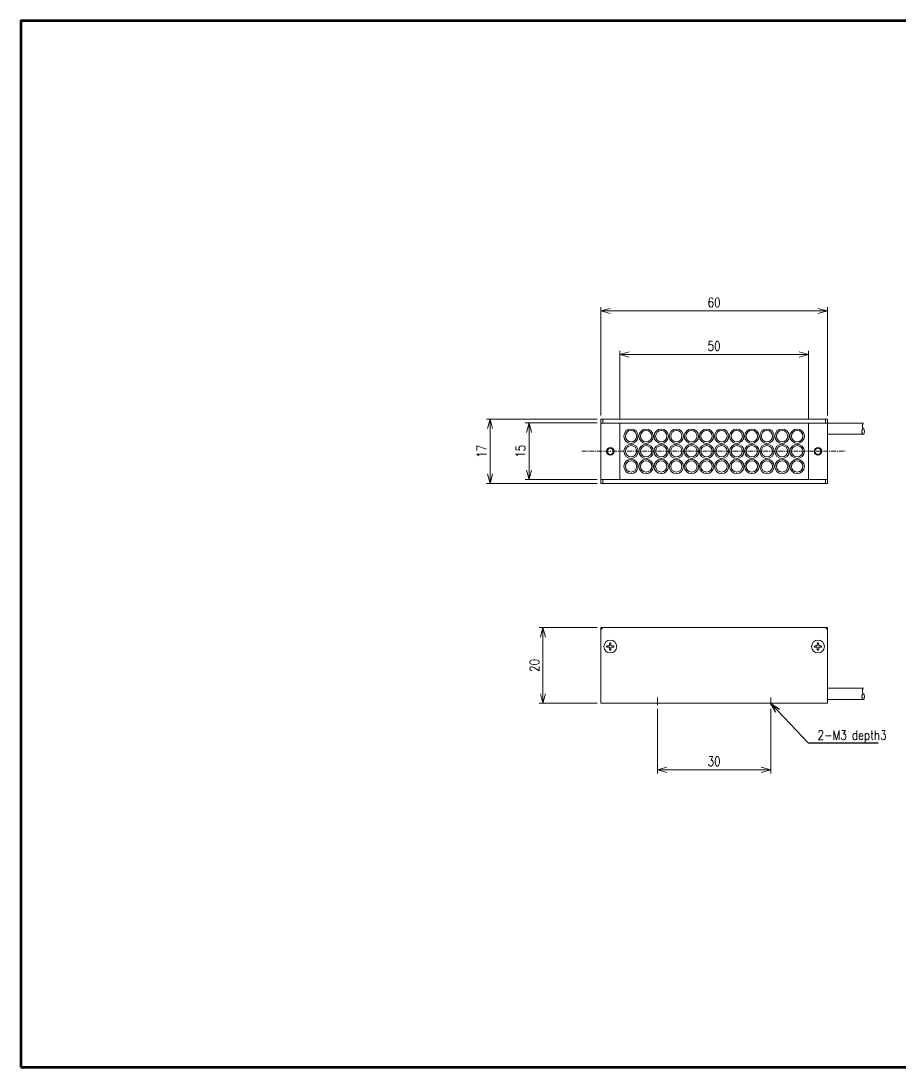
# Model space of a CAD drawing. Header units: millimetres. Extents: x 4 to 387, y 0 to 281.
# Drawn here: x 4 to 236.8, y 4 to 281 of the extents above; entities that cross this region are included whole.
import ezdxf
from ezdxf import colors
from ezdxf.entities.mleader import LeaderData, LeaderLine
from ezdxf.math import Vec2, Vec3

# ---------------------------------------------------------------- set-up
doc = ezdxf.new("R2010")
doc.units = ezdxf.units.MM
doc.linetypes.add('CENTER', pattern=[2, 1.25, -0.25, 0.25, -0.25])
doc.layers.get('0').update_dxf_attribs({"lineweight": 15})
doc.layers.get('Defpoints').update_dxf_attribs({"lineweight": 9})
for name, color, linetype, lineweight in [('2KD_寸法１', 7, 'Continuous', 15), ('2KD_寸法１ @ 1', 7, 'Continuous', 15), ('AUX', 7, 'Continuous', 40)]:
    doc.layers.add(name, color=color, linetype=linetype, lineweight=lineweight)
doc.styles.get("Standard").update_dxf_attribs({"font": 'simplex.shx', "width": 0.8, "bigfont": 'extfont.shx'})
doc.dimstyles.new('KD-STD', dxfattribs={"dimscale": 0, "dimtxt": 2.5, "dimasz": 2.5, "dimexe": 1, "dimexo": 1, "dimgap": 1, "dimtad": 1, "dimdsep": 46, "dimtxsty": 'Standard', "dimblk": 'OPEN30', "dimcen": 0, "dimadec": 0, "dimazin": 0, "dimtfac": 1, "dimtmove": 0, "dimatfit": 3, "dimldrblk": 'OPEN30', "dimfxl": 1, "dimtfill": 1, "dimtolj": 1, "dimtzin": 0, "dimlwd": 15, "dimlwe": 15, "dimarcsym": 0})

# ---------------------------------------------------------------- blocks, each defined once
blk = doc.blocks.new('_Open30')
at = {"lineweight": -2}
for p, q in [((-1, 0.27), (0, 0)), ((0, 0), (-1, -0.27)), ((0, 0), (-1, 0))]:
    blk.add_line(p, q, dxfattribs=at)
blk = doc.blocks.new('*D69')
at = {"layer": '2KD_寸法１', "color": 0, "lineweight": 15}
for p, q in [((156.56, 175.54), (127.25, 175.54)), ((128.25, 161.04), (128.25, 173.04)), ((156.56, 158.54), (127.25, 158.54))]:
    blk.add_line(p, q, dxfattribs=at)
at = {"layer": 'Defpoints', "color": 0}
for p in [(128.25, 175.54), (157.56, 175.54), (157.56, 158.54)]:
    blk.add_point(p, dxfattribs=at)
at = {"layer": '2KD_寸法１', "color": 0, "lineweight": 15, "xscale": 2.5, "yscale": 2.5, "zscale": 2.5}
for p, rotation in [((128.25, 175.54), 90), ((128.25, 158.54), 270)]:
    blk.add_blockref('_Open30', p, dxfattribs=dict(at, rotation=rotation))
at = {"layer": '2KD_寸法１', "color": 0, "insert": (126, 167.04), "char_height": 2.5, "attachment_point": 5, "rotation": 90, "bg_fill": 3, "box_fill_scale": 1.1, "bg_fill_color": 9, "bg_fill_true_color": 13158600, "bg_fill_transparency": 4391042}
blk.add_mtext('\\A1;17', dxfattribs=at)
blk = doc.blocks.new('*D70')
at = {"layer": '2KD_寸法１', "color": 0, "lineweight": 15}
for p, q in [((156.56, 174.54), (137.56, 174.54)), ((138.56, 162.04), (138.56, 172.04)), ((156.56, 159.54), (137.56, 159.54))]:
    blk.add_line(p, q, dxfattribs=at)
at = {"layer": 'Defpoints', "color": 0}
for p in [(138.56, 174.54), (157.56, 174.54), (157.56, 159.54)]:
    blk.add_point(p, dxfattribs=at)
at = {"layer": '2KD_寸法１', "color": 0, "lineweight": 15, "xscale": 2.5, "yscale": 2.5, "zscale": 2.5}
for p, rotation in [((138.56, 174.54), 90), ((138.56, 159.54), 270)]:
    blk.add_blockref('_Open30', p, dxfattribs=dict(at, rotation=rotation))
at = {"layer": '2KD_寸法１', "color": 0, "insert": (136.31, 167.04), "char_height": 2.5, "attachment_point": 5, "rotation": 90, "bg_fill": 3, "box_fill_scale": 1.1, "bg_fill_color": 9, "bg_fill_true_color": 13158600, "bg_fill_transparency": 4392586}
blk.add_mtext('\\A1;15', dxfattribs=at)
blk = doc.blocks.new('*D71')
at = {"layer": '2KD_寸法１', "color": 0, "lineweight": 15}
for p, q in [((157.56, 176.54), (157.56, 205.2)), ((217.56, 176.54), (217.56, 205.2)), ((160.06, 204.2), (215.06, 204.2))]:
    blk.add_line(p, q, dxfattribs=at)
at = {"layer": 'Defpoints', "color": 0}
for p in [(217.56, 204.2), (157.56, 175.54), (217.56, 175.54)]:
    blk.add_point(p, dxfattribs=at)
at = {"layer": '2KD_寸法１', "color": 0, "lineweight": 15, "xscale": 2.5, "yscale": 2.5, "zscale": 2.5, "rotation": 180}
blk.add_blockref('_Open30', (157.56, 204.2), dxfattribs=at)
at = {"layer": '2KD_寸法１', "color": 0, "lineweight": 15, "xscale": 2.5, "yscale": 2.5, "zscale": 2.5}
blk.add_blockref('_Open30', (217.56, 204.2), dxfattribs=at)
at = {"layer": '2KD_寸法１', "color": 0, "insert": (187.56, 206.45), "char_height": 2.5, "attachment_point": 5, "bg_fill": 3, "box_fill_scale": 1.1, "bg_fill_color": 9, "bg_fill_true_color": 13158600, "bg_fill_transparency": 4392698}
blk.add_mtext('\\A1;60', dxfattribs=at)
blk = doc.blocks.new('*D72')
at = {"layer": '2KD_寸法１', "color": 0, "lineweight": 15}
for p, q in [((162.56, 175.54), (162.56, 193.67)), ((165.06, 192.67), (210.06, 192.67)), ((212.56, 175.54), (212.56, 193.67))]:
    blk.add_line(p, q, dxfattribs=at)
at = {"layer": 'Defpoints', "color": 0}
for p in [(212.56, 192.67), (162.56, 174.54), (212.56, 174.54)]:
    blk.add_point(p, dxfattribs=at)
at = {"layer": '2KD_寸法１', "color": 0, "lineweight": 15, "xscale": 2.5, "yscale": 2.5, "zscale": 2.5, "rotation": 180}
blk.add_blockref('_Open30', (162.56, 192.67), dxfattribs=at)
at = {"layer": '2KD_寸法１', "color": 0, "lineweight": 15, "xscale": 2.5, "yscale": 2.5, "zscale": 2.5}
blk.add_blockref('_Open30', (212.56, 192.67), dxfattribs=at)
at = {"layer": '2KD_寸法１', "color": 0, "insert": (187.56, 194.92), "char_height": 2.5, "attachment_point": 5, "bg_fill": 3, "box_fill_scale": 1.1, "bg_fill_color": 9, "bg_fill_true_color": 13158600, "bg_fill_transparency": 4392930}
blk.add_mtext('\\A1;50', dxfattribs=at)
blk = doc.blocks.new('*D73')
at = {"layer": '2KD_寸法１', "color": 0, "lineweight": 15}
for p, q in [((156.56, 120.35), (141.23, 120.35)), ((142.23, 102.85), (142.23, 117.85)), ((156.56, 100.35), (141.23, 100.35))]:
    blk.add_line(p, q, dxfattribs=at)
at = {"layer": 'Defpoints', "color": 0}
for p in [(142.23, 120.35), (157.56, 120.35), (157.56, 100.35)]:
    blk.add_point(p, dxfattribs=at)
at = {"layer": '2KD_寸法１', "color": 0, "lineweight": 15, "xscale": 2.5, "yscale": 2.5, "zscale": 2.5}
for p, rotation in [((142.23, 120.35), 90), ((142.23, 100.35), 270)]:
    blk.add_blockref('_Open30', p, dxfattribs=dict(at, rotation=rotation))
at = {"layer": '2KD_寸法１', "color": 0, "insert": (139.98, 110.35), "char_height": 2.5, "attachment_point": 5, "rotation": 90, "bg_fill": 3, "box_fill_scale": 1.1, "bg_fill_color": 9, "bg_fill_true_color": 13158600, "bg_fill_transparency": 4392506}
blk.add_mtext('\\A1;20', dxfattribs=at)
blk = doc.blocks.new('*D74')
at = {"layer": '2KD_寸法１', "color": 0, "lineweight": 15}
for p, q in [((172.56, 98.85), (172.56, 81.7)), ((202.56, 98.85), (202.56, 81.7)), ((175.06, 82.7), (200.06, 82.7))]:
    blk.add_line(p, q, dxfattribs=at)
at = {"layer": 'Defpoints', "color": 0}
for p in [(172.56, 99.85), (202.56, 99.85), (202.56, 82.7)]:
    blk.add_point(p, dxfattribs=at)
at = {"layer": '2KD_寸法１', "color": 0, "lineweight": 15, "xscale": 2.5, "yscale": 2.5, "zscale": 2.5, "rotation": 180}
blk.add_blockref('_Open30', (172.56, 82.7), dxfattribs=at)
at = {"layer": '2KD_寸法１', "color": 0, "lineweight": 15, "xscale": 2.5, "yscale": 2.5, "zscale": 2.5}
blk.add_blockref('_Open30', (202.56, 82.7), dxfattribs=at)
at = {"layer": '2KD_寸法１', "color": 0, "insert": (187.56, 84.95), "char_height": 2.5, "attachment_point": 5, "bg_fill": 3, "box_fill_scale": 1.1, "bg_fill_color": 9, "bg_fill_true_color": 13158600, "bg_fill_transparency": 4393882}
blk.add_mtext('\\A1;30', dxfattribs=at)
blk = doc.blocks.new('A$C7E6F0F6A')
for p, q in [((-30, 17), (30, 17)), ((-30, 0), (-30, 17)), ((-29.5, 17), (-29.5, 16)), ((29.5, 16), (29.5, 17)), ((30, 17), (30, 0)), ((-30, 16), (25, 16)), ((-30, 16), (-25, 16)), ((-30, 1), (-30, 16)), ((-25, 16), (-25, 1)), ((25, 16), (30, 16)), ((25, 1), (25, 16)), ((30, 16), (30, 1)), ((39.6, 16), (30, 16)), ((39.6, 13), (30, 13)), ((-30, 1), (25, 1)), ((-25, 1), (-30, 1)), ((30, 0), (-30, 0)), ((-29.5, 1), (-29.5, 0)), ((30, 1), (25, 1)), ((29.5, 0), (29.5, 1))]:
    blk.add_line(p, q)
for points in [[(39.55, 13), (39.5151, 13.0028), (39.4805, 13.0114), (39.4465, 13.0255), (39.4132, 13.0452), (39.381, 13.0703), (39.35, 13.1005), (39.3206, 13.1356), (39.2929, 13.1755), (39.2672, 13.2197), (39.2436, 13.2679), (39.2223, 13.3199), (39.2036, 13.375), (39.1875, 13.4331), (39.1741, 13.4935), (39.1636, 13.5559), (39.1561, 13.6197), (39.1515, 13.6846), (39.15, 13.75), (39.1515, 13.8154), (39.1561, 13.8803), (39.1636, 13.9441), (39.1741, 14.0065), (39.1875, 14.0669), (39.2036, 14.125), (39.2223, 14.1801), (39.2436, 14.2321), (39.2672, 14.2803), (39.2929, 14.3245), (39.3206, 14.3644), (39.35, 14.3995), (39.381, 14.4297), (39.4132, 14.4548), (39.4465, 14.4745), (39.4805, 14.4886), (39.5151, 14.4972), (39.55, 14.5)], [(39.55, 14.5), (39.5066, 14.5114), (39.4645, 14.5452), (39.425, 14.6005), (39.3893, 14.6754), (39.3585, 14.7679), (39.3335, 14.875), (39.3151, 14.9935), (39.3038, 15.1197), (39.3, 15.25), (39.3038, 15.3802), (39.3151, 15.5065), (39.3335, 15.625), (39.3585, 15.7321), (39.3893, 15.8245), (39.425, 15.8995), (39.4645, 15.9547), (39.5066, 15.9886), (39.55, 16)], [(39.55, 14.5), (39.5934, 14.4886), (39.6355, 14.4547), (39.675, 14.3995), (39.7107, 14.3245), (39.7415, 14.2321), (39.7665, 14.125), (39.7849, 14.0065), (39.7962, 13.8802), (39.8, 13.75), (39.7962, 13.6197), (39.7849, 13.4935), (39.7665, 13.375), (39.7415, 13.2679), (39.7107, 13.1754), (39.675, 13.1005), (39.6355, 13.0452), (39.5934, 13.0114), (39.55, 13)]]:
    blk.add_lwpolyline(points)
for centre, radius in [((-22, 12.5), 1.9), ((-22, 12.5), 1.5), ((-18, 12.5), 1.9), ((-18, 12.5), 1.5), ((-14, 12.5), 1.9), ((-14, 12.5), 1.5), ((-10, 12.5), 1.9), ((-10, 12.5), 1.5), ((-6, 12.5), 1.9), ((-6, 12.5), 1.5), ((-2, 12.5), 1.9), ((-2, 12.5), 1.5), ((2, 12.5), 1.9), ((2, 12.5), 1.5), ((6, 12.5), 1.9), ((6, 12.5), 1.5), ((10, 12.5), 1.9), ((10, 12.5), 1.5), ((14, 12.5), 1.9), ((14, 12.5), 1.5), ((18, 12.5), 1.9), ((18, 12.5), 1.5), ((22, 12.5), 1.9), ((22, 12.5), 1.5), ((-27.5, 8.5), 1), ((-27.5, 8.5), 0.8), ((-22, 8.5), 1.9), ((-22, 8.5), 1.5), ((-18, 8.5), 1.9), ((-18, 8.5), 1.5), ((-14, 8.5), 1.9), ((-14, 8.5), 1.5), ((-10, 8.5), 1.9), ((-10, 8.5), 1.5), ((-6, 8.5), 1.9), ((-6, 8.5), 1.5), ((-2, 8.5), 1.9), ((-2, 8.5), 1.5), ((2, 8.5), 1.9), ((2, 8.5), 1.5), ((6, 8.5), 1.9), ((6, 8.5), 1.5), ((10, 8.5), 1.9), ((10, 8.5), 1.5), ((14, 8.5), 1.9), ((14, 8.5), 1.5), ((18, 8.5), 1.9), ((18, 8.5), 1.5), ((22, 8.5), 1.9), ((22, 8.5), 1.5), ((27.5, 8.5), 1), ((27.5, 8.5), 0.8), ((-22, 4.5), 1.9), ((-22, 4.5), 1.5), ((-18, 4.5), 1.9), ((-18, 4.5), 1.5), ((-14, 4.5), 1.9), ((-14, 4.5), 1.5), ((-10, 4.5), 1.9), ((-10, 4.5), 1.5), ((-6, 4.5), 1.9), ((-6, 4.5), 1.5), ((-2, 4.5), 1.9), ((-2, 4.5), 1.5), ((2, 4.5), 1.9), ((2, 4.5), 1.5), ((6, 4.5), 1.9), ((6, 4.5), 1.5), ((10, 4.5), 1.9), ((10, 4.5), 1.5), ((14, 4.5), 1.9), ((14, 4.5), 1.5), ((18, 4.5), 1.9), ((18, 4.5), 1.5), ((22, 4.5), 1.9), ((22, 4.5), 1.5)]:
    blk.add_circle(centre, radius)
blk = doc.blocks.new('A$C7E534B3C')
for p, q in [((-29.5, 20.005), (-30, 19.505)), ((-30, 20), (30, 20)), ((-30, 0), (-30, 20)), ((29.5, 20.005), (30, 19.505)), ((30, 20), (30, 0)), ((-27.7935, 15.2005), (-28.0872, 15.2005)), ((-27.7935, 14.8089), (-28.0872, 14.8089)), ((-27.7935, 15.2006), (-27.6956, 15.2985)), ((-27.7935, 14.8089), (-27.6956, 14.711)), ((-27.6956, 15.2985), (-27.6956, 15.5922)), ((-27.6956, 14.711), (-27.6956, 14.4173)), ((-27.304, 15.2985), (-27.304, 15.5922)), ((-27.304, 14.711), (-27.304, 14.4173)), ((-27.206, 15.2006), (-27.3039, 15.2985)), ((-27.206, 14.8089), (-27.3039, 14.711)), ((-27.206, 15.2005), (-26.9123, 15.2005)), ((-27.206, 14.8089), (-26.9123, 14.8089)), ((27.2065, 15.2005), (26.9128, 15.2005)), ((27.2065, 14.8089), (26.9128, 14.8089)), ((27.2065, 15.2006), (27.3044, 15.2985)), ((27.2065, 14.8089), (27.3044, 14.711)), ((27.3044, 15.2985), (27.3044, 15.5922)), ((27.3044, 14.711), (27.3044, 14.4173)), ((27.696, 15.2985), (27.696, 15.5922)), ((27.696, 14.711), (27.696, 14.4173)), ((27.794, 15.2006), (27.6961, 15.2985)), ((27.794, 14.8089), (27.6961, 14.711)), ((27.794, 15.2005), (28.0877, 15.2005)), ((27.794, 14.8089), (28.0877, 14.8089)), ((39.6, 4.005), (30, 4.005)), ((30, 0), (-30, 0)), ((39.6, 1.005), (30, 1.005))]:
    blk.add_line(p, q)
for points in [[(-28.0872, 15.2005), (-28.1213, 15.1998), (-28.1552, 15.1975), (-28.1886, 15.1938), (-28.2211, 15.1887), (-28.2527, 15.1821), (-28.283, 15.1743), (-28.3118, 15.1651), (-28.3389, 15.1547), (-28.3641, 15.1432), (-28.3872, 15.1306), (-28.408, 15.117), (-28.4263, 15.1026), (-28.4421, 15.0875), (-28.4552, 15.0717), (-28.4654, 15.0554), (-28.4728, 15.0387), (-28.4773, 15.0218), (-28.4788, 15.0047), (-28.4773, 14.9876), (-28.4728, 14.9707), (-28.4654, 14.954), (-28.4552, 14.9377), (-28.4421, 14.9219), (-28.4263, 14.9068), (-28.408, 14.8924), (-28.3872, 14.8788), (-28.3641, 14.8662), (-28.3389, 14.8547), (-28.3118, 14.8443), (-28.283, 14.8351), (-28.2527, 14.8273), (-28.2211, 14.8207), (-28.1886, 14.8156), (-28.1552, 14.8119), (-28.1213, 14.8096), (-28.0872, 14.8089)], [(-27.304, 15.5922), (-27.3047, 15.6263), (-27.307, 15.6602), (-27.3107, 15.6936), (-27.3158, 15.7261), (-27.3224, 15.7577), (-27.3302, 15.788), (-27.3394, 15.8168), (-27.3498, 15.8439), (-27.3613, 15.8691), (-27.3739, 15.8922), (-27.3875, 15.913), (-27.4019, 15.9313), (-27.417, 15.9471), (-27.4328, 15.9602), (-27.4491, 15.9704), (-27.4658, 15.9778), (-27.4827, 15.9823), (-27.4998, 15.9838), (-27.5169, 15.9823), (-27.5338, 15.9778), (-27.5505, 15.9704), (-27.5668, 15.9602), (-27.5826, 15.9471), (-27.5977, 15.9313), (-27.6121, 15.913), (-27.6257, 15.8922), (-27.6383, 15.8691), (-27.6498, 15.8439), (-27.6602, 15.8168), (-27.6694, 15.788), (-27.6772, 15.7577), (-27.6838, 15.7261), (-27.6889, 15.6936), (-27.6926, 15.6602), (-27.6949, 15.6263), (-27.6956, 15.5922)], [(-27.6956, 14.4173), (-27.6949, 14.3832), (-27.6926, 14.3493), (-27.6889, 14.3159), (-27.6838, 14.2834), (-27.6772, 14.2518), (-27.6694, 14.2215), (-27.6602, 14.1927), (-27.6498, 14.1656), (-27.6383, 14.1404), (-27.6257, 14.1173), (-27.6121, 14.0965), (-27.5977, 14.0782), (-27.5826, 14.0624), (-27.5668, 14.0493), (-27.5505, 14.0391), (-27.5338, 14.0317), (-27.5169, 14.0272), (-27.4998, 14.0257), (-27.4827, 14.0272), (-27.4658, 14.0317), (-27.4491, 14.0391), (-27.4328, 14.0493), (-27.417, 14.0624), (-27.4019, 14.0782), (-27.3875, 14.0965), (-27.3739, 14.1173), (-27.3613, 14.1404), (-27.3498, 14.1656), (-27.3394, 14.1927), (-27.3302, 14.2215), (-27.3224, 14.2518), (-27.3158, 14.2834), (-27.3107, 14.3159), (-27.307, 14.3493), (-27.3047, 14.3832), (-27.304, 14.4173)], [(-26.9123, 14.8089), (-26.8782, 14.8096), (-26.8443, 14.8119), (-26.8109, 14.8156), (-26.7784, 14.8207), (-26.7468, 14.8273), (-26.7165, 14.8351), (-26.6877, 14.8443), (-26.6606, 14.8547), (-26.6354, 14.8662), (-26.6123, 14.8788), (-26.5915, 14.8924), (-26.5732, 14.9068), (-26.5574, 14.9219), (-26.5443, 14.9377), (-26.5341, 14.954), (-26.5267, 14.9707), (-26.5222, 14.9876), (-26.5207, 15.0047), (-26.5222, 15.0218), (-26.5267, 15.0387), (-26.5341, 15.0554), (-26.5443, 15.0717), (-26.5574, 15.0875), (-26.5732, 15.1026), (-26.5915, 15.117), (-26.6123, 15.1306), (-26.6354, 15.1432), (-26.6606, 15.1547), (-26.6877, 15.1651), (-26.7165, 15.1743), (-26.7468, 15.1821), (-26.7784, 15.1887), (-26.8109, 15.1938), (-26.8443, 15.1975), (-26.8782, 15.1998), (-26.9123, 15.2005)], [(26.9128, 15.2005), (26.8787, 15.1998), (26.8448, 15.1975), (26.8114, 15.1938), (26.7789, 15.1887), (26.7473, 15.1821), (26.717, 15.1743), (26.6882, 15.1651), (26.6611, 15.1547), (26.6359, 15.1432), (26.6128, 15.1306), (26.592, 15.117), (26.5737, 15.1026), (26.5579, 15.0875), (26.5448, 15.0717), (26.5346, 15.0554), (26.5272, 15.0387), (26.5227, 15.0218), (26.5212, 15.0047), (26.5227, 14.9876), (26.5272, 14.9707), (26.5346, 14.954), (26.5448, 14.9377), (26.5579, 14.9219), (26.5737, 14.9068), (26.592, 14.8924), (26.6128, 14.8788), (26.6359, 14.8662), (26.6611, 14.8547), (26.6882, 14.8443), (26.717, 14.8351), (26.7473, 14.8273), (26.7789, 14.8207), (26.8114, 14.8156), (26.8448, 14.8119), (26.8787, 14.8096), (26.9128, 14.8089)], [(27.696, 15.5922), (27.6953, 15.6263), (27.693, 15.6602), (27.6893, 15.6936), (27.6842, 15.7261), (27.6776, 15.7577), (27.6698, 15.788), (27.6606, 15.8168), (27.6502, 15.8439), (27.6387, 15.8691), (27.6261, 15.8922), (27.6125, 15.913), (27.5981, 15.9313), (27.583, 15.9471), (27.5672, 15.9602), (27.5509, 15.9704), (27.5342, 15.9778), (27.5173, 15.9823), (27.5002, 15.9838), (27.4831, 15.9823), (27.4662, 15.9778), (27.4495, 15.9704), (27.4332, 15.9602), (27.4174, 15.9471), (27.4023, 15.9313), (27.3879, 15.913), (27.3743, 15.8922), (27.3617, 15.8691), (27.3502, 15.8439), (27.3398, 15.8168), (27.3306, 15.788), (27.3228, 15.7577), (27.3162, 15.7261), (27.3111, 15.6936), (27.3074, 15.6602), (27.3051, 15.6263), (27.3044, 15.5922)], [(27.3044, 14.4173), (27.3051, 14.3832), (27.3074, 14.3493), (27.3111, 14.3159), (27.3162, 14.2834), (27.3228, 14.2518), (27.3306, 14.2215), (27.3398, 14.1927), (27.3502, 14.1656), (27.3617, 14.1404), (27.3743, 14.1173), (27.3879, 14.0965), (27.4023, 14.0782), (27.4174, 14.0624), (27.4332, 14.0493), (27.4495, 14.0391), (27.4662, 14.0317), (27.4831, 14.0272), (27.5002, 14.0257), (27.5173, 14.0272), (27.5342, 14.0317), (27.5509, 14.0391), (27.5672, 14.0493), (27.583, 14.0624), (27.5981, 14.0782), (27.6125, 14.0965), (27.6261, 14.1173), (27.6387, 14.1404), (27.6502, 14.1656), (27.6606, 14.1927), (27.6698, 14.2215), (27.6776, 14.2518), (27.6842, 14.2834), (27.6893, 14.3159), (27.693, 14.3493), (27.6953, 14.3832), (27.696, 14.4173)], [(28.0877, 14.8089), (28.1218, 14.8096), (28.1557, 14.8119), (28.1891, 14.8156), (28.2216, 14.8207), (28.2532, 14.8273), (28.2835, 14.8351), (28.3123, 14.8443), (28.3394, 14.8547), (28.3646, 14.8662), (28.3877, 14.8788), (28.4085, 14.8924), (28.4268, 14.9068), (28.4426, 14.9219), (28.4557, 14.9377), (28.4659, 14.954), (28.4733, 14.9707), (28.4778, 14.9876), (28.4793, 15.0047), (28.4778, 15.0218), (28.4733, 15.0387), (28.4659, 15.0554), (28.4557, 15.0717), (28.4426, 15.0875), (28.4268, 15.1026), (28.4085, 15.117), (28.3877, 15.1306), (28.3646, 15.1432), (28.3394, 15.1547), (28.3123, 15.1651), (28.2835, 15.1743), (28.2532, 15.1821), (28.2216, 15.1887), (28.1891, 15.1938), (28.1557, 15.1975), (28.1218, 15.1998), (28.0877, 15.2005)], [(39.55, 2.505), (39.5066, 2.5164), (39.4645, 2.5502), (39.425, 2.6055), (39.3893, 2.6804), (39.3585, 2.7729), (39.3335, 2.88), (39.3151, 2.9985), (39.3038, 3.1247), (39.3, 3.255), (39.3038, 3.3852), (39.3151, 3.5115), (39.3335, 3.63), (39.3585, 3.7371), (39.3893, 3.8295), (39.425, 3.9045), (39.4645, 3.9597), (39.5066, 3.9936), (39.55, 4.005)], [(39.55, 1.005), (39.5151, 1.0078), (39.4805, 1.0164), (39.4465, 1.0305), (39.4132, 1.0502), (39.381, 1.0753), (39.35, 1.1055), (39.3206, 1.1406), (39.2929, 1.1805), (39.2672, 1.2247), (39.2436, 1.2729), (39.2223, 1.3249), (39.2036, 1.38), (39.1875, 1.4381), (39.1741, 1.4985), (39.1636, 1.5609), (39.1561, 1.6247), (39.1515, 1.6896), (39.15, 1.755), (39.1515, 1.8204), (39.1561, 1.8853), (39.1636, 1.9491), (39.1741, 2.0115), (39.1875, 2.0719), (39.2036, 2.13), (39.2223, 2.1851), (39.2436, 2.2371), (39.2672, 2.2853), (39.2929, 2.3295), (39.3206, 2.3694), (39.35, 2.4045), (39.381, 2.4347), (39.4132, 2.4598), (39.4465, 2.4795), (39.4805, 2.4936), (39.5151, 2.5022), (39.55, 2.505)], [(39.55, 2.505), (39.5934, 2.4936), (39.6355, 2.4597), (39.675, 2.4045), (39.7107, 2.3295), (39.7415, 2.2371), (39.7665, 2.13), (39.7849, 2.0115), (39.7962, 1.8852), (39.8, 1.755), (39.7962, 1.6247), (39.7849, 1.4985), (39.7665, 1.38), (39.7415, 1.2729), (39.7107, 1.1804), (39.675, 1.1055), (39.6355, 1.0502), (39.5934, 1.0164), (39.55, 1.005)]]:
    blk.add_lwpolyline(points)
for centre in [(-27.4997, 15.0047), (27.5003, 15.0047)]:
    blk.add_circle(centre, 1.7)

msp = doc.modelspace()

# ---------------------------------------------------------------- linework, layer by layer
for p, q in [((172.565, 99.848), (172.565, 101.848)), ((202.565, 99.848), (202.565, 101.848))]:
    msp.add_line(p, q)
at = {"layer": 'AUX', "lineweight": 70}
msp.add_lwpolyline([(4, 4), (387, 4), (387, 281), (4, 281)], close=True, dxfattribs=at)

# ---------------------------------------------------------------- next in the draw order: dimensions: what is measured, and where the dimension line sits
at = {"layer": '2KD_寸法１ @ 1'}
for base, p1, p2, picture, middle in [((128.248, 175.538), (157.565, 158.538), (157.565, 175.538), '*D69', (125.998, 167.038)), ((142.226, 120.348), (157.565, 100.348), (157.565, 120.348), '*D73', (139.976, 110.348))]:
    dim = msp.add_linear_dim(base=base, p1=p1, p2=p2, angle=90, dimstyle='KD-STD', override={"dimscale": 1, "dimtix": 0, "dimtofl": 1, "dimtmove": 0, "dimatfit": 3, "dimtfillclr": 256}, dxfattribs=at)
    dim.commit()
    dim.dimension.update_dxf_attribs({"geometry": picture, "text_midpoint": middle})
dim = msp.add_linear_dim(base=(202.565, 82.695), p1=(172.565, 99.848), p2=(202.565, 99.848), dimstyle='KD-STD', override={"dimscale": 1, "dimtix": 0, "dimtofl": 1, "dimtmove": 0, "dimatfit": 3, "dimtfillclr": 256}, dxfattribs=at)
dim.commit()
dim.dimension.update_dxf_attribs({"geometry": '*D74', "text_midpoint": (187.565, 84.945)})

# ---------------------------------------------------------------- next in the draw order: block references
msp.add_blockref('A$C7E534B3C', (187.565, 100.348))

# ---------------------------------------------------------------- next in the draw order: dimensions: what is measured, and where the dimension line sits
dim = msp.add_linear_dim(base=(138.564, 174.538), p1=(157.565, 159.538), p2=(157.565, 174.538), angle=90, dimstyle='KD-STD', override={"dimscale": 1, "dimtix": 0, "dimtofl": 1, "dimtmove": 0, "dimatfit": 3, "dimtfillclr": 256}, dxfattribs=at)
dim.commit()
dim.dimension.update_dxf_attribs({"geometry": '*D70', "text_midpoint": (136.314, 167.038)})

# ---------------------------------------------------------------- next in the draw order: leaders
ml = msp.add_multileader_mtext('Standard', dxfattribs=at)
ml.set_content('2-M3 depth3', color=256)
ml.set_leader_properties()
ml.set_arrow_properties(name='OPEN30')
ml.build(insert=Vec2(0, 0))
ml.multileader.update_dxf_attribs({"text_left_attachment_type": 6, "text_right_attachment_type": 6, "dogleg_length": 1.5, "arrow_head_size": 2.5})
ctx = ml.context
ctx.base_point, ctx.char_height, ctx.arrow_head_size, ctx.landing_gap_size, ctx.plane_origin = Vec3(213.988, 89.826), 2.5, 2.5, 1, Vec3(202.68, 100.154)
ctx.left_attachment, ctx.right_attachment = 6, 6
notes = []
notes.append((ctx, [(0, (1, 1, 0), (212.488, 89.826), (1, 0), 1.5, [(0, [(202.68, 100.154)], 0, [])])]))
ctx.mtext.insert, ctx.mtext.flow_direction = Vec3(214.988, 93.16), 5
for ctx, leaders in notes:
    for number, flags, end, landing, length, lines in leaders:
        leader = LeaderData()
        leader.index, (leader.has_last_leader_line, leader.has_dogleg_vector, leader.attachment_direction) = number, flags
        leader.last_leader_point, leader.dogleg_vector, leader.dogleg_length = Vec3(end), Vec3(landing), length
        for number, points, colour, breaks in lines:
            line = LeaderLine()
            line.index, line.vertices, line.color, line.breaks = number, Vec3.list(points), colors.encode_raw_color(colour), breaks
            leader.lines.append(line)
        ctx.leaders.append(leader)

# ---------------------------------------------------------------- next in the draw order: linework, layer by layer
at = {"color": 2, "linetype": 'CENTER'}
msp.add_line((152.565, 167.038), (222.565, 167.038), dxfattribs=at)

# ---------------------------------------------------------------- next in the draw order: dimensions: what is measured, and where the dimension line sits
at = {"layer": '2KD_寸法１ @ 1'}
dim = msp.add_linear_dim(base=(217.565, 204.203), p1=(157.565, 175.538), p2=(217.565, 175.538), dimstyle='KD-STD', override={"dimscale": 1, "dimtix": 0, "dimtofl": 1, "dimtmove": 0, "dimatfit": 3, "dimtfillclr": 256}, dxfattribs=at)
dim.commit()
dim.dimension.update_dxf_attribs({"geometry": '*D71', "text_midpoint": (187.565, 206.453)})

# ---------------------------------------------------------------- next in the draw order: dimensions: what is measured, and where the dimension line sits
dim = msp.add_linear_dim(base=(212.565, 192.669), p1=(162.565, 174.538), p2=(212.565, 174.538), dimstyle='KD-STD', override={"dimscale": 1, "dimtix": 0, "dimtofl": 1, "dimtmove": 0, "dimatfit": 3, "dimtfillclr": 256}, dxfattribs=at)
dim.commit()
dim.dimension.update_dxf_attribs({"geometry": '*D72', "text_midpoint": (187.565, 194.919)})

# ---------------------------------------------------------------- next in the draw order: block references
msp.add_blockref('A$C7E6F0F6A', (187.565, 158.538))

doc.saveas('drawing.dxf')
